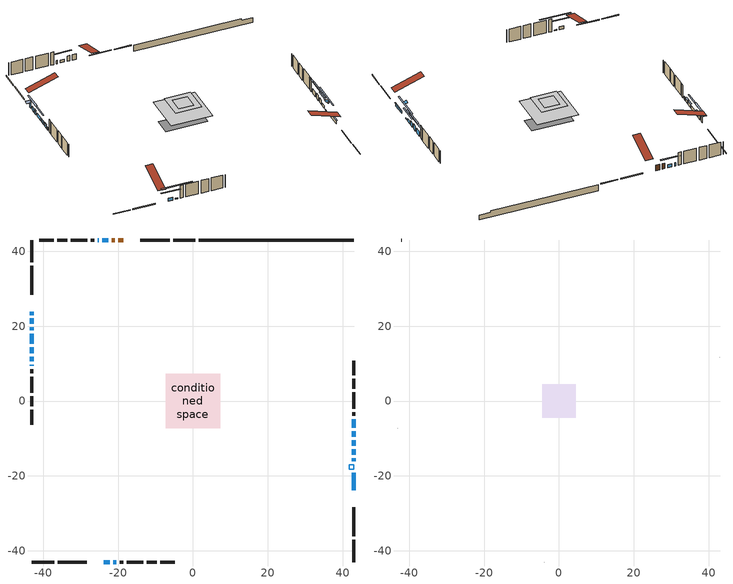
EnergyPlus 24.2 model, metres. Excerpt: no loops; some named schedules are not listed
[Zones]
conditioned space
 floor outside (Floor1 construction): -1.8,-1.8 -1.8,1.8 1.8,1.8 1.8,-1.8 z0.92
 floor outside (Floor2 construction): -0.67,-0.67 -0.67,0.67 0.67,0.67 0.67,-0.67 z0.92
 floor adiabatic (AdiabaticFloorConstruction): -7.22,-7.22 -7.22,7.22 7.22,7.22 7.22,-7.22 z3.36
 floor foundation (Slab1 construction): -7.3,-3.06 -7.3,3.06 7.3,3.06 7.3,-3.06 z-1.52
 wall outside (RimJoist1 construction): 0.65,43.03 -5.34,43.03 / -43.03,-43.03 -37.04,-43.03 / -43.03,43.03 -43.03,37.04 / 43.03,-43.03 43.03,-37.04 z0.92:1.22
 wall outside (RimJoist2 construction): -6.27,43.03 -14.04,43.03 / -36.12,-43.03 -28.34,-43.03 / -43.03,36.12 -43.03,28.34 / 43.03,-36.12 43.03,-28.34 z0.92:1.22
 wall outside (AdiabaticWallConstruction 1): -18.59,43.03 -19.96,43.03 / -20.88,43.03 -21.75,43.03 z0.92:2.95
 wall outside (AdiabaticWallConstruction): -43.03,23.79 -43.03,22.98 z0.92:3.03; -43.03,22.05 -43.03,20.68 z0.92:2.27; -43.03,19.75 -43.03,18.96 z0.92:2.39; 43.03,-23.79 43.03,-19.22 / -22.68,43.03 -24.2,43.03 / -23.79,-43.03 -22.27,-43.03 z0.92:1.99; -43.03,18.04 -43.03,15.29 / -43.03,14.36 -43.03,12.79 / -43.03,11.86 -43.03,10.64 z0.92:2.09; 43.03,-16.09 43.03,-15.3 / -21.34,-43.03 -20.55,-43.03 z0.92:1.25; -43.03,9.71 -43.03,9.39 / -25.13,43.03 -25.45,43.03 z0.92:2.14; 43.03,-14.37 43.03,-12.85 z0.92:1.86; 43.03,-11.92 43.03,-10.55 z0.92:2.62; 43.03,-9.62 43.03,-8.12 z0.92:2.95; 43.03,-7.19 43.03,-4.93 z0.92:2.65
 wall outside (Wall1 construction): -26.38,43.03 -27.37,43.03 / -19.62,-43.03 -18.63,-43.03 / -43.03,8.47 -43.03,7.47 / 43.03,-4 43.03,-3.01 z0.92:5.8
 wall outside (Wall2 construction): -28.3,43.03 -32.69,43.03 / -17.7,-43.03 -13.31,-43.03 / -43.03,6.55 -43.03,2.15 / 43.03,-2.08 43.03,2.32 z0.92:5.8
 wall outside (Wall3 construction): -33.62,43.03 -36.28,43.03 / -12.38,-43.03 -9.72,-43.03 / -43.03,1.22 -43.03,-1.43 / 43.03,3.24 43.03,5.9 z0.92:5.8
 wall outside (Wall4 construction): -37.21,43.03 -41.14,43.03 / -8.8,-43.03 -4.86,-43.03 / -43.03,-2.36 -43.03,-6.29 / 43.03,6.83 43.03,10.76 z0.92:5.8
 wall foundation (FoundationWall1 construction): 1.57,43.03,-1.52 1.57,43.03,0.92 38.88,43.03,0.92 38.88,43.03,0.37 43.03,43.03,0.37 43.03,43.03,-1.52
 window (WindowConstruction 12): -43.03,23.79 -43.03,22.98 z0.92:3.03
 window (WindowConstruction 4): -43.03,22.05 -43.03,20.68 z0.92:2.27
 window (WindowConstruction 5): -43.03,19.75 -43.03,18.96 z0.92:2.39
 window (WindowConstruction 6): 43.03,-23.79 43.03,-19.22 z0.92:1.99
 window (WindowConstruction 7): -22.68,43.03 -24.2,43.03 z0.92:1.99
 window (WindowConstruction 8): -23.79,-43.03 -22.27,-43.03 z0.92:1.99
 window (WindowConstruction 9): -43.03,18.04 -43.03,15.29 z0.92:2.09
 window (WindowConstruction 10): -43.03,14.36 -43.03,12.79 z0.92:2.09
 window (WindowConstruction 11): -43.03,11.86 -43.03,10.64 z0.92:2.09
 window (WindowConstruction 15): 43.03,-16.09 43.03,-15.3 z0.92:1.25
 window (WindowConstruction 16): -21.34,-43.03 -20.55,-43.03 z0.92:1.25
 window (WindowConstruction 13): -43.03,9.71 -43.03,9.39 z0.92:2.14
 window (WindowConstruction 14): -25.13,43.03 -25.45,43.03 z0.92:2.14
 window (WindowConstruction): 43.03,-14.37 43.03,-12.85 z0.92:1.86
 window (WindowConstruction 1): 43.03,-11.92 43.03,-10.55 z0.92:2.62
 window (WindowConstruction 2): 43.03,-9.62 43.03,-8.12 z0.92:2.95
 window (WindowConstruction 3): 43.03,-7.19 43.03,-4.93 z0.92:2.65
 door (Door): -18.59,43.03 -19.95,43.03 z0.92:2.95
 door (Door 1): -20.88,43.03 -21.75,43.03 z0.92:2.95
 ceiling adiabatic (AdiabaticFloorConstruction): 7.22,-7.22 7.22,7.22 -7.22,7.22 -7.22,-7.22 z3.36
 roof outside (AdiabaticRoofConstruction): 43.03,-17.01,5.8 41.82,-17.01,6.2 41.82,-18.29,6.2 43.03,-18.29,5.8
 skylight (SkylightConstruction): 43.03,-17.02,5.8 41.82,-17.02,6.2 41.82,-18.29,6.2 43.03,-18.29,5.8
attic - vented
 floor to conditioned space (Floor3 construction Reversed): -2.67,-2.67 -2.67,2.67 2.67,2.67 2.67,-2.67 z5.8
 floor to conditioned space (Floor4 construction Reversed): -4.52,-4.52 -4.52,4.52 4.52,4.52 4.52,-4.52 z5.8
 wall outside (Wall5 construction): -42.07,43.03 -42.1,43.03 / -3.94,-43.03 -3.9,-43.03 / -43.03,-7.22 -43.03,-7.25 / 43.03,11.69 43.03,11.72 z0.92:5.8
 roof outside (Roof1 construction): -17.66,43.03,5.8 -17.66,32.8,9.2 -14.97,32.8,9.2 -14.97,43.03,5.8; -24.72,-43.03,5.8 -24.72,-32.8,9.2 -27.42,-32.8,9.2 -27.42,-43.03,5.8; -43.03,24.72,5.8 -32.8,24.72,9.2 -32.8,27.42,9.2 -43.03,27.42,5.8; 43.03,-24.72,5.8 32.8,-24.72,9.2 32.8,-27.42,9.2 43.03,-27.42,5.8
shading: -43.03,22.68 -43.03,24.09 -44.55,24.09 -44.55,22.68 z3.33; -43.03,18.04 -43.03,24.69 -43.44,24.69 -43.44,18.04 z4.91; -43.03,18.76 -43.03,19.95 -43.44,19.95 -43.44,18.76 z2.59; 43.03,-19.02 43.03,-23.99 43.44,-23.99 43.44,-19.02 z2.19; -26.84,43.03 -20.04,43.03 -20.04,43.44 -26.84,43.44 z4.63; -19.63,-43.03 -26.43,-43.03 -26.43,-43.44 -19.63,-43.44 z4.63; -43.03,12.65 -43.03,20.68 -43.44,20.68 -43.44,12.65 z4.73; -43.03,12.59 -43.03,14.56 -43.44,14.56 -43.44,12.59 z2.29; -43.03,10.44 -43.03,12.06 -43.44,12.06 -43.44,10.44 z2.29; 43.03,-10.22 43.03,-21.17 43.44,-21.17 43.44,-10.22 z6.33; -15.47,-43.03 -26.42,-43.03 -26.42,-43.44 -15.47,-43.44 z6.33; 43.03,-10.21 43.03,-17.01 43.44,-17.01 43.44,-10.21 z4.5; 43.03,-7.91 43.03,-14.56 43.44,-14.56 43.44,-7.91 z5.26; 43.03,-5.48 43.03,-12.26 43.44,-12.26 43.44,-5.48 z5.59; 43.03,-2.29 43.03,-9.83 43.44,-9.83 43.44,-2.29 z5.29
[Building]
Building 1: Terrain=Suburbs
[Site:Location]
London AP_ON: Latitude {deg}=43.03; Longitude {deg}=-81.15; Time Zone {hr}=-5; Elevation {m}=278; Keep Site Location Information=Yes
[Site:GroundTemperature:Shallow]
3.98693, 1.93205, 1.76749, 2.74264, 6.6573, 10.5537, 13.9317, 16.0716, 16.2534, 14.513, 11.2211, 7.44421
[Site:WaterMainsTemperature]
Calculation Method=Schedule; Temperature Schedule=mains temperature schedule
[Material] Roughness=Rough; Thermal Absorptance=0.9
Name | Thickness {m} | Conductivity {W/m-K} | Density {kg/m3} | Specific Heat {J/kg-K} | Solar Absorptance | Visible Absorptance
asphalt or fiberglass shingles | 0.00635 | 0.162714 | 1121.4 | 1465.45 | 0.4 | 0.4
asphalt or fiberglass shingles 1 | 0.00635 | 0.162714 | 1121.4 | 1465.45 | 0.7 | 0.7
ceiling loosefill ins | 0.169333 | 0.0480833 | 16.02 | 1046.75 | 0.7 | 0.7
ceiling stud and cavity | 0.1397 | 0.131789 | 65.682 | 1177.47 | 0.7 | 0.7
ceiling stud and cavity 1 | 0.1397 | 0.0958178 | 65.682 | 1177.47 | 0.7 | 0.7
concrete 4.0 in. | 0.1016 | 1.803125 | 2242.8 | 837.4 | 0.7 | 0.7
concrete 8.0 in. | 0.2032 | 1.803125 | 2242.8 | 837.4 | 0.7 | 0.7
door material | 0.04445 | 0.053851 | 512.64 | 1214.23 | 0.7 | 0.7
door material 1 | 0.04445 | 0.20624 | 512.64 | 1214.23 | 0.7 | 0.7
exterior vertical ins | 0.0263981 | 0.029427 | 32.04 | 1214.23 | 0.7 | 0.7
floor covering | 0.0127 | 0.0433444 | 54.468 | 1339.84 | 0.6 | 0.6
floor rigid ins; rim joist rigid ins | 0.051816 | 0.029427 | 32.04 | 1214.23 | 0.7 | 0.7
floor rigid ins 1; roof rigid ins; wall rigid ins | 0.512978 | 0.029427 | 32.04 | 1214.23 | 0.7 | 0.7
floor stud and cavity | 0.1397 | 0.134425 | 92.3553 | 1139.71 | 0.7 | 0.7
floor stud and cavity 1 | 0.1397 | 0.111712 | 92.3553 | 1139.71 | 0.7 | 0.7
floor stud and cavity 2 | 0.1397 | 1.75129 | 37.0049 | 1207.88 | 0.7 | 0.7
furniture material conditioned space 1 | 0.1524 | 0.115458 | 640.8 | 1214.23 | 0.6 | 0.6
gypsum board | 0.0127 | 0.160291 | 801 | 837.4 | 0.6 | 0.6
gypsum board 1 | 0.0127 | 0.160291 | 801 | 837.4 | 0.7 | 0.7
osb sheathing 0.5 in. | 0.0127 | 0.115458 | 512.64 | 1214.23 | 0.7 | 0.7
osb sheathing 0.75 in. | 0.01905 | 0.115458 | 512.64 | 1214.23 | 0.7 | 0.7
osb sheathing 2.0 in. | 0.0508 | 0.115458 | 512.64 | 1214.23 | 0.7 | 0.7
rim joist stud and cavity | 0.0508 | 0.0451784 | 125.044 | 1163.47 | 0.6 | 0.6
rim joist stud and cavity 1 | 0.0508 | 0.308293 | 125.044 | 1163.47 | 0.6 | 0.6
roof stud and cavity | 0.18415 | 1.78685 | 37.0049 | 1207.88 | 0.6 | 0.6
wall stud and cavity | 0.1397 | 0.110654 | 139.0536 | 1170.24 | 0.7 | 0.7
wall stud and cavity 1 | 0.1397 | 0.0818765 | 139.0536 | 1170.24 | 0.7 | 0.7
wall stud and cavity 2 | 0.1397 | 0.097828 | 139.0536 | 1170.24 | 0.7 | 0.7
wall stud and cavity 3 | 0.1397 | 0.0937807 | 139.0536 | 1170.24 | 0.7 | 0.7
wall stud and cavity 4 | 0.0889 | 6.1454 | 50.32683 | 1063.81 | 0.6 | 0.6
wall stud and cavity 5 | 0.0889 | 0.380278 | 52.3479 | 1209.89 | 0.7 | 0.7
wall stud and cavity 6 | 0.0889 | 0.391764 | 83.0341 | 1211.67 | 0.7 | 0.7
wood siding | 0.0254 | 0.102417 | 544.68 | 1172.36 | 0.4 | 0.4
wood siding 1 | 0.00254 | 0.102417 | 544.68 | 1172.36 | 0.4 | 0.4
wood siding 2; wood siding 3; wood siding 4 | 0.0254 | 0.102417 | 544.68 | 1172.36 | 0.7 | 0.7
[WindowMaterial:SimpleGlazingSystem]
Name | U-Factor {W/m2-K} | Solar Heat Gain Coefficient
SkylightMaterial | 3.29756 | 0.7165
WindowMaterial | 3.30232 | 0.66
WindowMaterial 1 | 3.30687 | 0.64
WindowMaterial 10 | 3.318791 | 0.59
WindowMaterial 11 | 3.11325 | 0.58
WindowMaterial 12 | 3.068959 | 0.34
WindowMaterial 2 | 3.29721 | 0.69
WindowMaterial 3 | 2.90373 | 0.61
WindowMaterial 4 | 3.30687 | 0.63
WindowMaterial 5 | 3.304596 | 0.65
WindowMaterial 6 | 3.30119 | 0.67
WindowMaterial 7 | 3.30573 | 0.63
WindowMaterial 8 | 3.304596 | 0.64
WindowMaterial 9 | 3.30119 | 0.66
[Construction]
AdiabaticFloorConstruction: floor stud and cavity 2, floor rigid ins 1, osb sheathing 0.75 in., floor covering
AdiabaticRoofConstruction: asphalt or fiberglass shingles 1, roof rigid ins, osb sheathing 0.75 in., roof stud and cavity
AdiabaticWallConstruction: wood siding 3, wall rigid ins, wall stud and cavity 5, gypsum board
AdiabaticWallConstruction 1: wood siding 4, wall rigid ins, wall stud and cavity 5, gypsum board
Door: door material
Door 1: door material 1
Floor1 construction: floor stud and cavity, floor rigid ins, osb sheathing 0.75 in., floor covering
Floor2 construction: floor stud and cavity 1, floor rigid ins, osb sheathing 0.75 in., floor covering
Floor3 construction Reversed: gypsum board, ceiling stud and cavity, ceiling loosefill ins
Floor4 construction Reversed: gypsum board, ceiling stud and cavity 1, ceiling loosefill ins
FoundationWall1 construction: concrete 8.0 in., gypsum board 1
furniture construction conditioned space 1: furniture material conditioned space 1
PartitionWallConstruction: gypsum board, wall stud and cavity 6, gypsum board
RimJoist1 construction: wood siding 2, osb sheathing 2.0 in., rim joist stud and cavity
RimJoist2 construction: wood siding 2, rim joist rigid ins, osb sheathing 2.0 in., rim joist stud and cavity 1
Roof1 construction: asphalt or fiberglass shingles
SkylightConstruction: SkylightMaterial
Slab1 construction: concrete 4.0 in.
Wall1 construction: wood siding, osb sheathing 0.5 in., wall stud and cavity, gypsum board
Wall2 construction: wood siding, osb sheathing 0.5 in., wall stud and cavity 1, gypsum board
Wall3 construction: wood siding, osb sheathing 0.5 in., wall stud and cavity 2, gypsum board
Wall4 construction: wood siding, osb sheathing 0.5 in., wall stud and cavity 3, gypsum board
Wall5 construction: wood siding 1, wall stud and cavity 4
WindowConstruction: WindowMaterial
WindowConstruction 1: WindowMaterial 1
WindowConstruction 10: WindowMaterial 8
WindowConstruction 11: WindowMaterial 9
WindowConstruction 12: WindowMaterial 10
WindowConstruction 13; WindowConstruction 14: WindowMaterial 11
WindowConstruction 15; WindowConstruction 16: WindowMaterial 12
WindowConstruction 2: WindowMaterial 2
WindowConstruction 3: WindowMaterial 3
WindowConstruction 4: WindowMaterial 4
WindowConstruction 5: WindowMaterial 5
WindowConstruction 6; WindowConstruction 7; WindowConstruction 8: WindowMaterial 6
WindowConstruction 9: WindowMaterial 7
[Zone] Multiplier=1; Part of Total Floor Area=Yes
Name | Volume {m3}
attic - vented | 62.2532
conditioned space | 769.8
[Space]
Name | Zone | Volume {m3}
attic - vented 1 | attic - vented | 62.2532
conditioned space 1 | conditioned space | 769.8
[ZoneInfiltration:EffectiveLeakageArea]
infil attic - vented 1: Zone or Space=attic - vented 1; Schedule=Always On Discrete; Effective Air Leakage Area {cm2}=4804.98; Stack Coefficient=0.000576124; Wind Coefficient=1.62173e-05
[ZoneMixing]
whole house fan mix: Zone or Space=attic - vented; Schedule=Always On Continuous; Design Flow Rate Calculation Method=Flow/Zone; Design Flow Rate {m3/s}=0; Source Zone or Space=conditioned space
[SurfaceProperty:ExposedFoundationPerimeter]
Slab1: Exposed Perimeter Calculation Method=TotalExposedPerimeter; Total Exposed Perimeter {m}=41.452
[InternalMass] Zone or ZoneList=conditioned space; Space or SpaceList=conditioned space 1
Name | Construction | Surface Area {m2}
furniture mass conditioned space 1 | furniture construction conditioned space 1 | 125.176
partition wall mass | PartitionWallConstruction | 312.941
[Lights]
interior lighting: Zone or ZoneList or Space or SpaceList=conditioned space 1; Schedule=interior lighting schedule; Design Level Calculation Method=LightingLevel; Lighting Level {W}=343.2; Return Air Fraction=0; Fraction Radiant=0.6; Fraction Visible=0.2; Fraction Replaceable=1
[People]
occupants: Zone or ZoneList or Space or SpaceList=conditioned space 1; Number of People Schedule=occupants schedule; Number of People Calculation Method=People; Number of People=3; Fraction Radiant=0.314171; Sensible Heat Fraction=0.56303; Activity Level Schedule=occupants activity schedule; Carbon Dioxide Generation Rate {m3/s-W}=0; Enable ASHRAE 55 Comfort Warnings=No; Mean Radiant Temperature Calculation Type=EnclosureAveraged
[ElectricEquipment] Zone or ZoneList or Space or SpaceList=conditioned space 1; Design Level Calculation Method=EquipmentLevel
Name | Schedule | Design Level {W} | Fraction Latent | Fraction Radiant | Fraction Lost
clothes dryer | clothes dryer schedule | 140.772 | 0.015 | 0.081 | 0.85
clothes washer | clothes washer schedule | 32.1985 | 0.03 | 0.162 | 0.7
cooking range | cooking range schedule | 215.147 | 0.08 | 0.432 | 0.2
dishwasher | dishwasher schedule | 66.8632 | 0.3 | 0.18 | 0.4
fridge | fridge schedule | 72.9452 | 0 | 0.6 | 0
mech vent bath fan 0 | mech vent bath fan 0 schedule | 50.2 | 0 | 0 | 1
mech vent house fan | mech vent house fan schedule | 0 | 0 | 0 | 1
mech vent house fan cfis | mech vent house fan cfis schedule | 0 | 0 | 0 | 0
mech vent range fan 0 | mech vent range fan 0 schedule | 57 | 0 | 0 | 1
misc plug loads | misc plug loads schedule | 494.7 | 0.045 | 0.513 | 0.1
whole house fan | Always On Discrete | 0 | 0 | 0 | 1
[OtherEquipment] Zone or ZoneList or Space or SpaceList=conditioned space 1; Design Level Calculation Method=EquipmentLevel
Name | Fuel Type | Schedule | Design Level {W} | Fraction Latent | Fraction Radiant | Fraction Lost
clothes dryer 1 | Electricity | clothes dryer schedule | 0 | 0.015 | 0.081 | 0.85
cooking range 1 | Electricity | cooking range schedule | 0 | 0.08 | 0.432 | 0.2
general water use latent | None | general water use schedule | 62.594 | 1 | 0 | 0
general water use sensible | None | general water use schedule | -61.6891 | 0 | 0.6 | 0
mech vent house fan latent load | None | Always On Discrete | 0 | 1 | 0 | 0
mech vent house fan sensible load | None | Always On Discrete | 0 | 0 | 0 | 0
water heater energy adjustment1 | NaturalGas | Always On Discrete | 0.01 | 0 | 0 | 1
[ZoneInfiltration:DesignFlowRate] Zone or ZoneList or Space or SpaceList=conditioned space 1; Schedule=Always On Discrete; Design Flow Rate Calculation Method=Flow/Zone; Design Flow Rate {m3/s}=0
infil flow; natural vent flow; whole house fan flow
[Foundation:Kiva]
Foundation Kiva 1: Initial Indoor Air Temperature {C}=18; Wall Height Above Grade {m}=0.919978; Wall Depth Below Slab {m}=0.2032; Custom Block Material Name 1=exterior vertical ins; Custom Block Depth 1 {m}=2.43998; Custom Block X Position 1 {m}=0.2159; Custom Block Z Position 1 {m}=0
[Foundation:Kiva:Settings]
Soil Conductivity {W/m-K}=0.849921; Soil Density {kg/m3}=1842.3; Soil Specific Heat {J/kg-K}=418.7; Ground Solar Absorptivity=0.9; Ground Thermal Absorptivity=0.9; Ground Surface Roughness {m}=0.03; Far-Field Width {m}=40; Deep-Ground Boundary Condition=ZeroFlux; Deep-Ground Depth {m}=40; Minimum Cell Dimension {m}=0.2; Maximum Cell Growth Coefficient=3; Simulation Timestep=Timestep
[Exterior:Lights]
exterior lighting: Schedule=exterior lighting schedule; Design Level {W}=75.6
[Schedule:Constant]
Name | Hourly Value
Always On Continuous; mech vent house fan schedule; mech vent house fan cfis schedule; Always On Discrete | 1
occupants activity schedule | 117.228
fridge schedule | 0
[Schedule:Week:Daily]
interior lighting schedule Week Rule - Jan1-Jan27: interior lighting schedule day, interior lighting schedule day, interior lighting schedule day, interior lighting schedule day, interior lighting schedule day, interior lighting schedule day, interior lighting schedule day, interior lighting schedule default day, interior lighting schedule default day, interior lighting schedule default day, interior lighting schedule default day, interior lighting schedule default day
interior lighting schedule Week Rule - Jan28-Feb3: interior lighting schedule day, interior lighting schedule day, interior lighting schedule day, interior lighting schedule day, interior lighting schedule day 1, interior lighting schedule day 1, interior lighting schedule day 1, interior lighting schedule default day, interior lighting schedule default day, interior lighting schedule default day, interior lighting schedule default day, interior lighting schedule default day
interior lighting schedule Week Rule - Feb4-Feb24: interior lighting schedule day 1, interior lighting schedule day 1, interior lighting schedule day 1, interior lighting schedule day 1, interior lighting schedule day 1, interior lighting schedule day 1, interior lighting schedule day 1, interior lighting schedule default day, interior lighting schedule default day, interior lighting schedule default day, interior lighting schedule default day, interior lighting schedule default day
interior lighting schedule Week Rule - Feb25-Mar3: interior lighting schedule day 1, interior lighting schedule day 1, interior lighting schedule day 1, interior lighting schedule day 1, interior lighting schedule day 2, interior lighting schedule day 2, interior lighting schedule day 2, interior lighting schedule default day, interior lighting schedule default day, interior lighting schedule default day, interior lighting schedule default day, interior lighting schedule default day
interior lighting schedule Week Rule - Mar4-Mar31: interior lighting schedule day 2, interior lighting schedule day 2, interior lighting schedule day 2, interior lighting schedule day 2, interior lighting schedule day 2, interior lighting schedule day 2, interior lighting schedule day 2, interior lighting schedule default day, interior lighting schedule default day, interior lighting schedule default day, interior lighting schedule default day, interior lighting schedule default day
interior lighting schedule Week Rule - Apr1-Apr28: interior lighting schedule day 3, interior lighting schedule day 3, interior lighting schedule day 3, interior lighting schedule day 3, interior lighting schedule day 3, interior lighting schedule day 3, interior lighting schedule day 3, interior lighting schedule default day, interior lighting schedule default day, interior lighting schedule default day, interior lighting schedule default day, interior lighting schedule default day
interior lighting schedule Week Rule - Apr29-May5: interior lighting schedule day 3, interior lighting schedule day 3, interior lighting schedule day 4, interior lighting schedule day 4, interior lighting schedule day 4, interior lighting schedule day 4, interior lighting schedule day 4, interior lighting schedule default day, interior lighting schedule default day, interior lighting schedule default day, interior lighting schedule default day, interior lighting schedule default day
interior lighting schedule Week Rule - May6-May26: interior lighting schedule day 4, interior lighting schedule day 4, interior lighting schedule day 4, interior lighting schedule day 4, interior lighting schedule day 4, interior lighting schedule day 4, interior lighting schedule day 4, interior lighting schedule default day, interior lighting schedule default day, interior lighting schedule default day, interior lighting schedule default day, interior lighting schedule default day
interior lighting schedule Week Rule - May27-Jun2: interior lighting schedule day 4, interior lighting schedule day 4, interior lighting schedule day 4, interior lighting schedule day 4, interior lighting schedule day 4, interior lighting schedule day 5, interior lighting schedule day 5, interior lighting schedule default day, interior lighting schedule default day, interior lighting schedule default day, interior lighting schedule default day, interior lighting schedule default day
interior lighting schedule Week Rule - Jun3-Jun30: interior lighting schedule day 5, interior lighting schedule day 5, interior lighting schedule day 5, interior lighting schedule day 5, interior lighting schedule day 5, interior lighting schedule day 5, interior lighting schedule day 5, interior lighting schedule default day, interior lighting schedule default day, interior lighting schedule default day, interior lighting schedule default day, interior lighting schedule default day
interior lighting schedule Week Rule - Jul1-Jul28: interior lighting schedule day 6, interior lighting schedule day 6, interior lighting schedule day 6, interior lighting schedule day 6, interior lighting schedule day 6, interior lighting schedule day 6, interior lighting schedule day 6, interior lighting schedule default day, interior lighting schedule default day, interior lighting schedule default day, interior lighting schedule default day, interior lighting schedule default day
interior lighting schedule Week Rule - Jul29-Aug4: interior lighting schedule day 6, interior lighting schedule day 6, interior lighting schedule day 6, interior lighting schedule day 7, interior lighting schedule day 7, interior lighting schedule day 7, interior lighting schedule day 7, interior lighting schedule default day, interior lighting schedule default day, interior lighting schedule default day, interior lighting schedule default day, interior lighting schedule default day
interior lighting schedule Week Rule - Aug5-Aug25: interior lighting schedule day 7, interior lighting schedule day 7, interior lighting schedule day 7, interior lighting schedule day 7, interior lighting schedule day 7, interior lighting schedule day 7, interior lighting schedule day 7, interior lighting schedule default day, interior lighting schedule default day, interior lighting schedule default day, interior lighting schedule default day, interior lighting schedule default day
interior lighting schedule Week Rule - Aug26-Sep1: interior lighting schedule day 7, interior lighting schedule day 7, interior lighting schedule day 7, interior lighting schedule day 7, interior lighting schedule day 7, interior lighting schedule day 7, interior lighting schedule day 8, interior lighting schedule default day, interior lighting schedule default day, interior lighting schedule default day, interior lighting schedule default day, interior lighting schedule default day
interior lighting schedule Week Rule - Sep2-Sep29: interior lighting schedule day 8, interior lighting schedule day 8, interior lighting schedule day 8, interior lighting schedule day 8, interior lighting schedule day 8, interior lighting schedule day 8, interior lighting schedule day 8, interior lighting schedule default day, interior lighting schedule default day, interior lighting schedule default day, interior lighting schedule default day, interior lighting schedule default day
interior lighting schedule Week Rule - Sep30-Oct6: interior lighting schedule day 8, interior lighting schedule day 9, interior lighting schedule day 9, interior lighting schedule day 9, interior lighting schedule day 9, interior lighting schedule day 9, interior lighting schedule day 9, interior lighting schedule default day, interior lighting schedule default day, interior lighting schedule default day, interior lighting schedule default day, interior lighting schedule default day
interior lighting schedule Week Rule - Oct7-Oct27: interior lighting schedule day 9, interior lighting schedule day 9, interior lighting schedule day 9, interior lighting schedule day 9, interior lighting schedule day 9, interior lighting schedule day 9, interior lighting schedule day 9, interior lighting schedule default day, interior lighting schedule default day, interior lighting schedule default day, interior lighting schedule default day, interior lighting schedule default day
interior lighting schedule Week Rule - Oct28-Nov3: interior lighting schedule day 9, interior lighting schedule day 9, interior lighting schedule day 9, interior lighting schedule day 9, interior lighting schedule day 10, interior lighting schedule day 10, interior lighting schedule day 10, interior lighting schedule default day, interior lighting schedule default day, interior lighting schedule default day, interior lighting schedule default day, interior lighting schedule default day
interior lighting schedule Week Rule - Nov4-Nov24: interior lighting schedule day 10, interior lighting schedule day 10, interior lighting schedule day 10, interior lighting schedule day 10, interior lighting schedule day 10, interior lighting schedule day 10, interior lighting schedule day 10, interior lighting schedule default day, interior lighting schedule default day, interior lighting schedule default day, interior lighting schedule default day, interior lighting schedule default day
interior lighting schedule Week Rule - Nov25-Dec1: interior lighting schedule day 10, interior lighting schedule day 10, interior lighting schedule day 10, interior lighting schedule day 10, interior lighting schedule day 10, interior lighting schedule day 10, interior lighting schedule day 11, interior lighting schedule default day, interior lighting schedule default day, interior lighting schedule default day, interior lighting schedule default day, interior lighting schedule default day
interior lighting schedule Week Rule - Dec2-Dec31: interior lighting schedule day 11, interior lighting schedule day 11, interior lighting schedule day 11, interior lighting schedule day 11, interior lighting schedule day 11, interior lighting schedule day 11, interior lighting schedule day 11, interior lighting schedule default day, interior lighting schedule default day, interior lighting schedule default day, interior lighting schedule default day, interior lighting schedule default day
occupants schedule Week Rule - Jan1-Dec31: occupants schedule day, occupants schedule day, occupants schedule day, occupants schedule day, occupants schedule day, occupants schedule day, occupants schedule day, occupants schedule default day, occupants schedule default day, occupants schedule default day, occupants schedule default day, occupants schedule default day
clothes dryer schedule Week Rule - Jan1-Dec31: clothes dryer schedule day, clothes dryer schedule day, clothes dryer schedule day, clothes dryer schedule day, clothes dryer schedule day, clothes dryer schedule day, clothes dryer schedule day, clothes dryer schedule default day, clothes dryer schedule default day, clothes dryer schedule default day, clothes dryer schedule default day, clothes dryer schedule default day
clothes washer schedule Week Rule - Jan1-Dec31: clothes washer schedule day, clothes washer schedule day, clothes washer schedule day, clothes washer schedule day, clothes washer schedule day, clothes washer schedule day, clothes washer schedule day, clothes washer schedule default day, clothes washer schedule default day, clothes washer schedule default day, clothes washer schedule default day, clothes washer schedule default day
cooking range schedule Week Rule - Jan1-Dec31: cooking range schedule day, cooking range schedule day, cooking range schedule day, cooking range schedule day, cooking range schedule day, cooking range schedule day, cooking range schedule day, cooking range schedule default day, cooking range schedule default day, cooking range schedule default day, cooking range schedule default day, cooking range schedule default day
dishwasher schedule Week Rule - Jan1-Dec31: dishwasher schedule day, dishwasher schedule day, dishwasher schedule day, dishwasher schedule day, dishwasher schedule day, dishwasher schedule day, dishwasher schedule day, dishwasher schedule default day, dishwasher schedule default day, dishwasher schedule default day, dishwasher schedule default day, dishwasher schedule default day
mech vent bath fan 0 schedule Week Rule - Jan1-Dec31: mech vent bath fan 0 schedule day, mech vent bath fan 0 schedule day, mech vent bath fan 0 schedule day, mech vent bath fan 0 schedule day, mech vent bath fan 0 schedule day, mech vent bath fan 0 schedule day, mech vent bath fan 0 schedule day, mech vent bath fan 0 schedule default day, mech vent bath fan 0 schedule default day, mech vent bath fan 0 schedule default day, mech vent bath fan 0 schedule default day, mech vent bath fan 0 schedule default day
mech vent range fan 0 schedule Week Rule - Jan1-Dec31: mech vent range fan 0 schedule day, mech vent range fan 0 schedule day, mech vent range fan 0 schedule day, mech vent range fan 0 schedule day, mech vent range fan 0 schedule day, mech vent range fan 0 schedule day, mech vent range fan 0 schedule day, mech vent range fan 0 schedule default day, mech vent range fan 0 schedule default day, mech vent range fan 0 schedule default day, mech vent range fan 0 schedule default day, mech vent range fan 0 schedule default day
misc plug loads schedule Week Rule - Jan1-Dec31: misc plug loads schedule day, misc plug loads schedule day, misc plug loads schedule day, misc plug loads schedule day, misc plug loads schedule day, misc plug loads schedule day, misc plug loads schedule day, misc plug loads schedule default day, misc plug loads schedule default day, misc plug loads schedule default day, misc plug loads schedule default day, misc plug loads schedule default day
general water use schedule Week Rule - Jan1-Dec31: general water use schedule day, general water use schedule day, general water use schedule day, general water use schedule day, general water use schedule day, general water use schedule day, general water use schedule day, general water use schedule default day, general water use schedule default day, general water use schedule default day, general water use schedule default day, general water use schedule default day
exterior lighting schedule Week Rule - Jan1-Jan27: exterior lighting schedule day, exterior lighting schedule day, exterior lighting schedule day, exterior lighting schedule day, exterior lighting schedule day, exterior lighting schedule day, exterior lighting schedule day, exterior lighting schedule default day, exterior lighting schedule default day, exterior lighting schedule default day, exterior lighting schedule default day, exterior lighting schedule default day
exterior lighting schedule Week Rule - Jan28-Feb3: exterior lighting schedule day, exterior lighting schedule day, exterior lighting schedule day, exterior lighting schedule day, exterior lighting schedule day 1, exterior lighting schedule day 1, exterior lighting schedule day 1, exterior lighting schedule default day, exterior lighting schedule default day, exterior lighting schedule default day, exterior lighting schedule default day, exterior lighting schedule default day
exterior lighting schedule Week Rule - Feb4-Feb24: exterior lighting schedule day 1, exterior lighting schedule day 1, exterior lighting schedule day 1, exterior lighting schedule day 1, exterior lighting schedule day 1, exterior lighting schedule day 1, exterior lighting schedule day 1, exterior lighting schedule default day, exterior lighting schedule default day, exterior lighting schedule default day, exterior lighting schedule default day, exterior lighting schedule default day
exterior lighting schedule Week Rule - Feb25-Mar3: exterior lighting schedule day 1, exterior lighting schedule day 1, exterior lighting schedule day 1, exterior lighting schedule day 1, exterior lighting schedule day 2, exterior lighting schedule day 2, exterior lighting schedule day 2, exterior lighting schedule default day, exterior lighting schedule default day, exterior lighting schedule default day, exterior lighting schedule default day, exterior lighting schedule default day
exterior lighting schedule Week Rule - Mar4-Mar31: exterior lighting schedule day 2, exterior lighting schedule day 2, exterior lighting schedule day 2, exterior lighting schedule day 2, exterior lighting schedule day 2, exterior lighting schedule day 2, exterior lighting schedule day 2, exterior lighting schedule default day, exterior lighting schedule default day, exterior lighting schedule default day, exterior lighting schedule default day, exterior lighting schedule default day
exterior lighting schedule Week Rule - Apr1-Apr28: exterior lighting schedule day 3, exterior lighting schedule day 3, exterior lighting schedule day 3, exterior lighting schedule day 3, exterior lighting schedule day 3, exterior lighting schedule day 3, exterior lighting schedule day 3, exterior lighting schedule default day, exterior lighting schedule default day, exterior lighting schedule default day, exterior lighting schedule default day, exterior lighting schedule default day
exterior lighting schedule Week Rule - Apr29-May5: exterior lighting schedule day 3, exterior lighting schedule day 3, exterior lighting schedule day 4, exterior lighting schedule day 4, exterior lighting schedule day 4, exterior lighting schedule day 4, exterior lighting schedule day 4, exterior lighting schedule default day, exterior lighting schedule default day, exterior lighting schedule default day, exterior lighting schedule default day, exterior lighting schedule default day
[Schedule:Year]
interior lighting schedule: interior lighting schedule Week Rule - Jan1-Jan27, 1, 1, 1, 27, interior lighting schedule Week Rule - Jan28-Feb3, 1, 28, 2, 3, interior lighting schedule Week Rule - Feb4-Feb24, 2, 4, 2, 24, interior lighting schedule Week Rule - Feb25-Mar3, 2, 25, 3, 3, interior lighting schedule Week Rule - Mar4-Mar31, 3, 4, 3, 31, interior lighting schedule Week Rule - Apr1-Apr28, 4, 1, 4, 28, interior lighting schedule Week Rule - Apr29-May5, 4, 29, 5, 5, interior lighting schedule Week Rule - May6-May26, 5, 6, 5, 26, interior lighting schedule Week Rule - May27-Jun2, 5, 27, 6, 2, interior lighting schedule Week Rule - Jun3-Jun30, 6, 3, 6, 30, interior lighting schedule Week Rule - Jul1-Jul28, 7, 1, 7, 28, interior lighting schedule Week Rule - Jul29-Aug4, 7, 29, 8, 4, interior lighting schedule Week Rule - Aug5-Aug25, 8, 5, 8, 25, interior lighting schedule Week Rule - Aug26-Sep1, 8, 26, 9, 1, interior lighting schedule Week Rule - Sep2-Sep29, 9, 2, 9, 29, interior lighting schedule Week Rule - Sep30-Oct6, 9, 30, 10, 6, interior lighting schedule Week Rule - Oct7-Oct27, 10, 7, 10, 27, interior lighting schedule Week Rule - Oct28-Nov3, 10, 28, 11, 3, interior lighting schedule Week Rule - Nov4-Nov24, 11, 4, 11, 24, interior lighting schedule Week Rule - Nov25-Dec1, 11, 25, 12, 1, interior lighting schedule Week Rule - Dec2-Dec31, 12, 2, 12, 31
occupants schedule: occupants schedule Week Rule - Jan1-Dec31, 1, 1, 12, 31
clothes dryer schedule: clothes dryer schedule Week Rule - Jan1-Dec31, 1, 1, 12, 31
clothes washer schedule: clothes washer schedule Week Rule - Jan1-Dec31, 1, 1, 12, 31
cooking range schedule: cooking range schedule Week Rule - Jan1-Dec31, 1, 1, 12, 31
dishwasher schedule: dishwasher schedule Week Rule - Jan1-Dec31, 1, 1, 12, 31
mech vent bath fan 0 schedule: mech vent bath fan 0 schedule Week Rule - Jan1-Dec31, 1, 1, 12, 31
mech vent range fan 0 schedule: mech vent range fan 0 schedule Week Rule - Jan1-Dec31, 1, 1, 12, 31
misc plug loads schedule: misc plug loads schedule Week Rule - Jan1-Dec31, 1, 1, 12, 31
general water use schedule: general water use schedule Week Rule - Jan1-Dec31, 1, 1, 12, 31
exterior lighting schedule: exterior lighting schedule Week Rule - Jan1-Jan27, 1, 1, 1, 27, exterior lighting schedule Week Rule - Jan28-Feb3, 1, 28, 2, 3, exterior lighting schedule Week Rule - Feb4-Feb24, 2, 4, 2, 24, exterior lighting schedule Week Rule - Feb25-Mar3, 2, 25, 3, 3, exterior lighting schedule Week Rule - Mar4-Mar31, 3, 4, 3, 31, exterior lighting schedule Week Rule - Apr1-Apr28, 4, 1, 4, 28, exterior lighting schedule Week Rule - Apr29-May5, 4, 29, 5, 5, exterior lighting schedule Week Rule - May6-May26, 5, 6, 5, 26, exterior lighting schedule Week Rule - May27-Jun2, 5, 27, 6, 2, exterior lighting schedule Week Rule - Jun3-Jun30, 6, 3, 6, 30, exterior lighting schedule Week Rule - Jul1-Jul28, 7, 1, 7, 28, exterior lighting schedule Week Rule - Jul29-Aug4, 7, 29, 8, 4, exterior lighting schedule Week Rule - Aug5-Aug25, 8, 5, 8, 25, exterior lighting schedule Week Rule - Aug26-Sep1, 8, 26, 9, 1, exterior lighting schedule Week Rule - Sep2-Sep29, 9, 2, 9, 29, exterior lighting schedule Week Rule - Sep30-Oct6, 9, 30, 10, 6, exterior lighting schedule Week Rule - Oct7-Oct27, 10, 7, 10, 27, exterior lighting schedule Week Rule - Oct28-Nov3, 10, 28, 11, 3, exterior lighting schedule Week Rule - Nov4-Nov24, 11, 4, 11, 24, exterior lighting schedule Week Rule - Nov25-Dec1, 11, 25, 12, 1, exterior lighting schedule Week Rule - Dec2-Dec31, 12, 2, 12, 31
[Schedule:Compact]
mains temperature schedule: Through: 01/01, For: AllDays, Until: 24:00, 7.96722, Through: 01/02, For: AllDays, Until: 24:00, 7.89722, Through: 01/03, For: AllDays, Until: 24:00, 7.82778, Through: 01/04, For: AllDays, Until: 24:00, 7.76, Through: 01/05, For: AllDays, Until: 24:00, 7.69333, Through: 01/06, For: AllDays, Until: 24:00, 7.62778, Through: 01/07, For: AllDays, Until: 24:00, 7.56389, Through: 01/08, For: AllDays, Until: 24:00, 7.50167, Through: 01/09, For: AllDays, Until: 24:00, 7.44056, Through: 01/10, For: AllDays, Until: 24:00, 7.38056, Through: 01/11, For: AllDays, Until: 24:00, 7.32222, Through: 01/12, For: AllDays, Until: 24:00, 7.26556, Through: 01/13, For: AllDays, Until: 24:00, 7.21, Through: 01/14, For: AllDays, Until: 24:00, 7.15556, Through: 01/15, For: AllDays, Until: 24:00, 7.10333, Through: 01/16, For: AllDays, Until: 24:00, 7.05222, Through: 01/17, For: AllDays, Until: 24:00, 7.00278, Through: 01/18, For: AllDays, Until: 24:00, 6.955, Through: 01/19, For: AllDays, Until: 24:00, 6.90833, Through: 01/20, For: AllDays, Until: 24:00, 6.86389, Through: 01/21, For: AllDays, Until: 24:00, 6.82056, Through: 01/22, For: AllDays, Until: 24:00, 6.77889, Through: 01/23, For: AllDays, Until: 24:00, 6.73889, Through: 01/24, For: AllDays, Until: 24:00, 6.7, Through: 01/25, For: AllDays, Until: 24:00, 6.66333, Through: 01/26, For: AllDays, Until: 24:00, 6.62833, Through: 01/27, For: AllDays, Until: 24:00, 6.59444, Through: 01/28, For: AllDays, Until: 24:00, 6.56278, Through: 01/29, For: AllDays, Until: 24:00, 6.53222, Through: 01/30, For: AllDays, Until: 24:00, 6.50389, Through: 01/31, For: AllDays, Until: 24:00, 6.47722, Through: 02/01, For: AllDays, Until: 24:00, 6.45167, Through: 02/02, For: AllDays, Until: 24:00, 6.42833, Through: 02/03, For: AllDays, Until: 24:00, 6.40667, Through: 02/04, For: AllDays, Until: 24:00, 6.38611, Through: 02/05, For: AllDays, Until: 24:00, 6.36778, Through: 02/06, For: AllDays, Until: 24:00, 6.35111, Through: 02/07, For: AllDays, Until: 24:00, 6.33611, Through: 02/08, For: AllDays, Until: 24:00, 6.32333, Through: 02/09, For: AllDays, Until: 24:00, 6.31167, Through: 02/10, For: AllDays, Until: 24:00, 6.30222, Through: 02/11, For: AllDays, Until: 24:00, 6.29389, Through: 02/12, For: AllDays, Until: 24:00, 6.28778, Through: 02/13, For: AllDays, Until: 24:00, 6.28333, Through: 02/14, For: AllDays, Until: 24:00, 6.28056, Through: 02/15, For: AllDays, Until: 24:00, 6.27944, Through: 02/16, For: AllDays, Until: 24:00, 6.28, Through: 02/17, For: AllDays, Until: 24:00, 6.28278, Through: 02/18, For: AllDays, Until: 24:00, 6.28722, Through: 02/19, For: AllDays, Until: 24:00, 6.29278, Through: 02/20, For: AllDays, Until: 24:00, 6.30056, Through: 02/21, For: AllDays, Until: 24:00, 6.31, Through: 02/22, For: AllDays, Until: 24:00, 6.32111, Through: 02/23, For: AllDays, Until: 24:00, 6.33444, Through: 02/24, For: AllDays, Until: 24:00, 6.34889, Through: 02/25, For: AllDays, Until: 24:00, 6.36556, Through: 02/26, For: AllDays, Until: 24:00, 6.38333, Through: 02/27, For: AllDays, Until: 24:00, 6.40333, Through: 02/28, For: AllDays, Until: 24:00, 6.425, Through: 03/01, For: AllDays, Until: 24:00, 6.44833, Through: 03/02, For: AllDays, Until: 24:00, 6.47278, Through: 03/03, For: AllDays, Until: 24:00, 6.49944, Through: 03/04, For: AllDays, Until: 24:00, 6.52778, Through: 03/05, For: AllDays, Until: 24:00, 6.55778, Through: 03/06, For: AllDays, Until: 24:00, 6.58944, Through: 03/07, For: AllDays, Until: 24:00, 6.62278, Through: 03/08, For: AllDays, Until: 24:00, 6.65778, Through: 03/09, For: AllDays, Until: 24:00, 6.69444, Through: 03/10, For: AllDays, Until: 24:00, 6.73278, Through: 03/11, For: AllDays, Until: 24:00, 6.77278, Through: 03/12, For: AllDays, Until: 24:00, 6.81389, Through: 03/13, For: AllDays, Until: 24:00, 6.85722, Through: 03/14, For: AllDays, Until: 24:00, 6.90167, Through: 03/15, For: AllDays, Until: 24:00, 6.94778, Through: 03/16, For: AllDays, Until: 24:00, 6.99556, Through: 03/17, For: AllDays, Until: 24:00, 7.045, Through: 03/18, For: AllDays, Until: 24:00, 7.09556, Through: 03/19, For: AllDays, Until: 24:00, 7.14778, Through: 03/20, For: AllDays, Until: 24:00, 7.20167, Through: 03/21, For: AllDays, Until: 24:00, 7.25667, Through: 03/22, For: AllDays, Until: 24:00, 7.31333, Through: 03/23, For: AllDays, Until: 24:00, 7.37167, Through: 03/24, For: AllDays, Until: 24:00, 7.43111, Through: 03/25, For: AllDays, Until: 24:00, 7.49222, Through: 03/26, For: AllDays, Until: 24:00, 7.55444, Through: 03/27, For: AllDays, Until: 24:00, 7.61833, Through: 03/28, For: AllDays, Until: 24:00, 7.68333, Through: 03/29, For: AllDays, Until: 24:00, 7.74944, Through: 03/30, For: AllDays, Until: 24:00, 7.81722, Through: 03/31, For: AllDays, Until: 24:00, 7.88667, Through: 04/01, For: AllDays, Until: 24:00, 7.95667, Through: 04/02, For: AllDays, Until: 24:00, 8.02833, Through: 04/03, For: AllDays, Until: 24:00, 8.10111, Through: 04/04, For: AllDays, Until: 24:00, 8.175, Through: 04/05, For: AllDays, Until: 24:00, 8.25, Through: 04/06, For: AllDays, Until: 24:00, 8.32667, Through: 04/07, For: AllDays, Until: 24:00, 8.40389, Through: 04/08, For: AllDays, Until: 24:00, 8.48278, Through: 04/09, For: AllDays, Until: 24:00, 8.56222, Through: 04/10, For: AllDays, Until: 24:00, 8.64278, Through: 04/11, For: AllDays, Until: 24:00, 8.725, Through: 04/12, For: AllDays, Until: 24:00, 8.80778, Through: 04/13, For: AllDays, Until: 24:00, 8.89167, Through: 04/14, For: AllDays, Until: 24:00, 8.97611, Through: 04/15, For: AllDays, Until: 24:00, 9.06167, Through: 04/16, For: AllDays, Until: 24:00, 9.14833, Through: 04/17, For: AllDays, Until: 24:00, 9.23611, Through: 04/18, For: AllDays, Until: 24:00, 9.32444, Through: 04/19, For: AllDays, Until: 24:00, 9.41389, Through: 04/20, For: AllDays, Until: 24:00, 9.50389, Through: 04/21, For: AllDays, Until: 24:00, 9.595, Through: 04/22, For: AllDays, Until: 24:00, 9.68667, Through: 04/23, For: AllDays, Until: 24:00, 9.77889, Through: 04/24, For: AllDays, Until: 24:00, 9.87222, Through: 04/25, For: AllDays, Until: 24:00, 9.96556, Through: 04/26, For: AllDays, Until: 24:00, 10.06, Through: 04/27, For: AllDays, Until: 24:00, 10.1556, Through: 04/28, For: AllDays, Until: 24:00, 10.2511, Through: 04/29, For: AllDays, Until: 24:00, 10.3472, Through: 04/30, For: AllDays, Until: 24:00, 10.4439, Through: 05/01, For: AllDays, Until: 24:00, 10.5411, Through: 05/02, For: AllDays, Until: 24:00, 10.6389, Through: 05/03, For: AllDays, Until: 24:00, 10.7372, Through: 05/04, For: AllDays, Until: 24:00, 10.8361, Through: 05/05, For: AllDays, Until: 24:00, 10.935, Through: 05/06, For: AllDays, Until: 24:00, 11.0344, Through: 05/07, For: AllDays, Until: 24:00, 11.1344, Through: 05/08, For: AllDays, Until: 24:00, 11.2344, Through: 05/09, For: AllDays, Until: 24:00, 11.335, Through: 05/10, For: AllDays, Until: 24:00, 11.4356, Through: 05/11, For: AllDays, Until: 24:00, 11.5361, Through: 05/12, For: AllDays, Until: 24:00, 11.6372, Through: 05/13, For: AllDays, Until: 24:00, 11.7383, Through: 05/14, For: AllDays, Until: 24:00, 11.84, Through: 05/15, For: AllDays, Until: 24:00, 11.9411, Through: 05/16, For: AllDays, Until: 24:00, 12.0428, Through: 05/17, For: AllDays, Until: 24:00, 12.1444, Through: 05/18, For: AllDays, Until: 24:00, 12.2456, Through: 05/19, For: AllDays, Until: 24:00, 12.3472, Through: 05/20, For: AllDays, Until: 24:00, 12.4489, Through: 05/21, For: AllDays, Until: 24:00, 12.55, Through: 05/22, For: AllDays, Until: 24:00, 12.6517, Through: 05/23, For: AllDays, Until: 24:00, 12.7528, Through: 05/24, For: AllDays, Until: 24:00, 12.8533, Through: 05/25, For: AllDays, Until: 24:00, 12.9544, Through: 05/26, For: AllDays, Until: 24:00, 13.055, Through: 05/27, For: AllDays, Until: 24:00, 13.155, Through: 05/28, For: AllDays, Until: 24:00, 13.255, Through: 05/29, For: AllDays, Until: 24:00, 13.355, Through: 05/30, For: AllDays, Until: 24:00, 13.4539, Through: 05/31, For: AllDays, Until: 24:00, 13.5533, Through: 06/01, For: AllDays, Until: 24:00, 13.6517, Through: 06/02, For: AllDays, Until: 24:00, 13.75, Through: 06/03, For: AllDays, Until: 24:00, 13.8472, Through: 06/04, For: AllDays, Until: 24:00, 13.9444, Through: 06/05, For: AllDays, Until: 24:00, 14.0411, Through: 06/06, For: AllDays, Until: 24:00, 14.1372, Through: 06/07, For: AllDays, Until: 24:00, 14.2328, Through: 06/08, For: AllDays, Until: 24:00, 14.3278, Through: 06/09, For: AllDays, Until: 24:00, 14.4217, Through: 06/10, For: AllDays, Until: 24:00, 14.5156, Through: 06/11, For: AllDays, Until: 24:00, 14.6083, Through: 06/12, For: AllDays, Until: 24:00, 14.7006, Through: 06/13, For: AllDays, Until: 24:00, 14.7922, Through: 06/14, For: AllDays, Until: 24:00, 14.8828, Through: 06/15, For: AllDays, Until: 24:00, 14.9728, Through: 06/16, For: AllDays, Until: 24:00, 15.0617, Through: 06/17, For: AllDays, Until: 24:00, 15.15, Through: 06/18, For: AllDays, Until: 24:00, 15.2372, Through: 06/19, For: AllDays, Until: 24:00, 15.3233, Through: 06/20, For: AllDays, Until: 24:00, 15.4089, Through: 06/21, For: AllDays, Until: 24:00, 15.4933, Through: 06/22, For: AllDays, Until: 24:00, 15.5772, Through: 06/23, For: AllDays, Until: 24:00, 15.6594, Through: 06/24, For: AllDays, Until: 24:00, 15.7411, Through: 06/25, For: AllDays, Until: 24:00, 15.8217, Through: 06/26, For: AllDays, Until: 24:00, 15.9006, Through: 06/27, For: AllDays, Until: 24:00, 15.9789, Through: 06/28, For: AllDays, Until: 24:00, 16.0561, Through: 06/29, For: AllDays, Until: 24:00, 16.1322, Through: 06/30, For: AllDays, Until: 24:00, 16.2072, Through: 07/01, For: AllDays, Until: 24:00, 16.2806, Through: 07/02, For: AllDays, Until: 24:00, 16.3528, Through: 07/03, For: AllDays, Until: 24:00, 16.4244, Through: 07/04, For: AllDays, Until: 24:00, 16.4939, Through: 07/05, For: AllDays, Until: 24:00, 16.5628, Through: 07/06, For: AllDays, Until: 24:00, 16.63, Through: 07/07, For: AllDays, Until: 24:00, 16.6961, Through: 07/08, For: AllDays, Until: 24:00, 16.7606, Through: 07/09, For: AllDays, Until: 24:00, 16.8239, Through: 07/10, For: AllDays, Until: 24:00, 16.8861, Through: 07/11, For: AllDays, Until: 24:00, 16.9467, Through: 07/12, For: AllDays, Until: 24:00, 17.0056, Through: 07/13, For: AllDays, Until: 24:00, 17.0633, Through: 07/14, For: AllDays, Until: 24:00, 17.12, Through: 07/15, For: AllDays, Until: 24:00, 17.1744, Through: 07/16, For: AllDays, Until: 24:00, 17.2278, Through: 07/17, For: AllDays, Until: 24:00, 17.28, Through: 07/18, For: AllDays, Until: 24:00, 17.33, Through: 07/19, For: AllDays, Until: 24:00, 17.3789, Through: 07/20, For: AllDays, Until: 24:00, 17.4261, Through: 07/21, For: AllDays, Until: 24:00, 17.4717, Through: 07/22, For: AllDays, Until: 24:00, 17.5161, Through: 07/23, For: AllDays, Until: 24:00, 17.5583, Through: 07/24, For: AllDays, Until: 24:00, 17.5994, Through: 07/25, For: AllDays, Until: 24:00, 17.6389, Through: 07/26, For: AllDays, Until: 24:00, 17.6767, Through: 07/27, For: AllDays, Until: 24:00, 17.7128, Through: 07/28, For: AllDays, Until: 24:00, 17.7472, Through: 07/29, For: AllDays, Until: 24:00, 17.78, Through: 07/30, For: AllDays, Until: 24:00, 17.8111, Through: 07/31, For: AllDays, Until: 24:00, 17.8406, Through: 08/01, For: AllDays, Until: 24:00, 17.8683, Through: 08/02, For: AllDays, Until: 24:00, 17.8944, Through: 08/03, For: AllDays, Until: 24:00, 17.9189, Through: 08/04, For: AllDays, Until: 24:00, 17.9417, Through: 08/05, For: AllDays, Until: 24:00, 17.9628, Through: 08/06, For: AllDays, Until: 24:00, 17.9822, Through: 08/07, For: AllDays, Until: 24:00, 18, Through: 08/08, For: AllDays, Until: 24:00, 18.0156, Through: 08/09, For: AllDays, Until: 24:00, 18.03, Through: 08/10, For: AllDays, Until: 24:00, 18.0422, Through: 08/11, For: AllDays, Until: 24:00, 18.0533, Through: 08/12, For: AllDays, Until: 24:00, 18.0622, Through: 08/13, For: AllDays, Until: 24:00, 18.0694, Through: 08/14, For: AllDays, Until: 24:00, 18.0744, Through: 08/15, For: AllDays, Until: 24:00, 18.0783, Through: 08/16, For: AllDays, Until: 24:00, 18.0806, Through: 08/17, For: AllDays, Until: 24:00, 18.0806, Through: 08/18, For: AllDays, Until: 24:00, 18.0789, Through: 08/19, For: AllDays, Until: 24:00, 18.0761, Through: 08/20, For: AllDays, Until: 24:00, 18.0711, Through: 08/21, For: AllDays, Until: 24:00, 18.0639, Through: 08/22, For: AllDays, Until: 24:00, 18.0556, Through: 08/23, For: AllDays, Until: 24:00, 18.0456, Through: 08/24, For: AllDays, Until: 24:00, 18.0333, Through: 08/25, For: AllDays, Until: 24:00, 18.0194, Through: 08/26, For: AllDays, Until: 24:00, 18.0044, Through: 08/27, For: AllDays, Until: 24:00, 17.9872, Through: 08/28, For: AllDays, Until: 24:00, 17.9683, Through: 08/29, For: AllDays, Until: 24:00, 17.9478, Through: 08/30, For: AllDays, Until: 24:00, 17.9256, Through: 08/31, For: AllDays, Until: 24:00, 17.9011, Through: 09/01, For: AllDays, Until: 24:00, 17.8756, Through: 09/02, For: AllDays, Until: 24:00, 17.8483, Through: 09/03, For: AllDays, Until: 24:00, 17.8189, Through: 09/04, For: AllDays, Until: 24:00, 17.7883, Through: 09/05, For: AllDays, Until: 24:00, 17.7561, Through: 09/06, For: AllDays, Until: 24:00, 17.7222, Through: 09/07, For: AllDays, Until: 24:00, 17.6861, Through: 09/08, For: AllDays, Until: 24:00, 17.6489, Through: 09/09, For: AllDays, Until: 24:00, 17.61, Through: 09/10, For: AllDays, Until: 24:00, 17.5694, Through: 09/11, For: AllDays, Until: 24:00, 17.5272, Through: 09/12, For: AllDays, Until: 24:00, 17.4833, Through: 09/13, For: AllDays, Until: 24:00, 17.4383, Through: 09/14, For: AllDays, Until: 24:00, 17.3917, Through: 09/15, For: AllDays, Until: 24:00, 17.3433, Through: 09/16, For: AllDays, Until: 24:00, 17.2933, Through: 09/17, For: AllDays, Until: 24:00, 17.2417, Through: 09/18, For: AllDays, Until: 24:00, 17.1889, Through: 09/19, For: AllDays, Until: 24:00, 17.1344, Through: 09/20, For: AllDays, Until: 24:00, 17.0783, Through: 09/21, For: AllDays, Until: 24:00, 17.0211, Through: 09/22, For: AllDays, Until: 24:00, 16.9622, Through: 09/23, For: AllDays, Until: 24:00, 16.9022, Through: 09/24, For: AllDays, Until: 24:00, 16.8406, Through: 09/25, For: AllDays, Until: 24:00, 16.7778, Through: 09/26, For: AllDays, Until: 24:00, 16.7133, Through: 09/27, For: AllDays, Until: 24:00, 16.6478, Through: 09/28, For: AllDays, Until: 24:00, 16.5806, Through: 09/29, For: AllDays, Until: 24:00, 16.5122, Through: 09/30, For: AllDays, Until: 24:00, 16.4428, Through: 10/01, For: AllDays, Until: 24:00, 16.3717, Through: 10/02, For: AllDays, Until: 24:00, 16.3, Through: 10/03, For: AllDays, Until: 24:00, 16.2267, Through: 10/04, For: AllDays, Until: 24:00, 16.1522, Through: 10/05, For: AllDays, Until: 24:00, 16.0761, Through: 10/06, For: AllDays, Until: 24:00, 15.9994, Through: 10/07, For: AllDays, Until: 24:00, 15.9217, Through: 10/08, For: AllDays, Until: 24:00, 15.8422, Through: 10/09, For: AllDays, Until: 24:00, 15.7622, Through: 10/10, For: AllDays, Until: 24:00, 15.6811, Through: 10/11, For: AllDays, Until: 24:00, 15.5989, Through: 10/12, For: AllDays, Until: 24:00, 15.5156, Through: 10/13, For: AllDays, Until: 24:00, 15.4311, Through: 10/14, For: AllDays, Until: 24:00, 15.3461, Through: 10/15, For: AllDays, Until: 24:00, 15.26, Through: 10/16, For: AllDays, Until: 24:00, 15.1728, Through: 10/17, For: AllDays, Until: 24:00, 15.085, Through: 10/18, For: AllDays, Until: 24:00, 14.9961, Through: 10/19, For: AllDays, Until: 24:00, 14.9067, Through: 10/20, For: AllDays, Until: 24:00, 14.8161, Through: 10/21, For: AllDays, Until: 24:00, 14.725, Through: 10/22, For: AllDays, Until: 24:00, 14.6328, Through: 10/23, For: AllDays, Until: 24:00, 14.54, Through: 10/24, For: AllDays, Until: 24:00, 14.4467, Through: 10/25, For: AllDays, Until: 24:00, 14.3528, Through: 10/26, For: AllDays, Until: 24:00, 14.2578, Through: 10/27, For: AllDays, Until: 24:00, 14.1622, Through: 10/28, For: AllDays, Until: 24:00, 14.0667, Through: 10/29, For: AllDays, Until: 24:00, 13.97, Through: 10/30, For: AllDays, Until: 24:00, 13.8728, Through: 10/31, For: AllDays, Until: 24:00, 13.7756, Through: 11/01, For: AllDays, Until: 24:00, 13.6778, Through: 11/02, For: AllDays, Until: 24:00, 13.5789, Through: 11/03, For: AllDays, Until: 24:00, 13.48, Through: 11/04, For: AllDays, Until: 24:00, 13.3811, Through: 11/05, For: AllDays, Until: 24:00, 13.2817, Through: 11/06, For: AllDays, Until: 24:00, 13.1817, Through: 11/07, For: AllDays, Until: 24:00, 13.0811, Through: 11/08, For: AllDays, Until: 24:00, 12.9806, Through: 11/09, For: AllDays, Until: 24:00, 12.88, Through: 11/10, For: AllDays, Until: 24:00, 12.7789, Through: 11/11, For: AllDays, Until: 24:00, 12.6778, Through: 11/12, For: AllDays, Until: 24:00, 12.5767, Through: 11/13, For: AllDays, Until: 24:00, 12.4756, Through: 11/14, For: AllDays, Until: 24:00, 12.3739, Through: 11/15, For: AllDays, Until: 24:00, 12.2722, Through: 11/16, For: AllDays, Until: 24:00, 12.1711, Through: 11/17, For: AllDays, Until: 24:00, 12.0694, Through: 11/18, For: AllDays, Until: 24:00, 11.9678, Through: 11/19, For: AllDays, Until: 24:00, 11.8667, Through: 11/20, For: AllDays, Until: 24:00, 11.765, Through: 11/21, For: AllDays, Until: 24:00, 11.6639, Through: 11/22, For: AllDays, Until: 24:00, 11.5628, Through: 11/23, For: AllDays, Until: 24:00, 11.4617, Through: 11/24, For: AllDays, Until: 24:00, 11.3611, Through: 11/25, For: AllDays, Until: 24:00, 11.2606, Through: 11/26, For: AllDays, Until: 24:00, 11.1606, Through: 11/27, For: AllDays, Until: 24:00, 11.0606, Through: 11/28, For: AllDays, Until: 24:00, 10.9611, Through: 11/29, For: AllDays, Until: 24:00, 10.8622, Through: 11/30, For: AllDays, Until: 24:00, 10.7633, Through: 12/01, For: AllDays, Until: 24:00, 10.665, Through: 12/02, For: AllDays, Until: 24:00, 10.5672, Through: 12/03, For: AllDays, Until: 24:00, 10.4694, Through: 12/04, For: AllDays, Until: 24:00, 10.3728, Through: 12/05, For: AllDays, Until: 24:00, 10.2761, Through: 12/06, For: AllDays, Until: 24:00, 10.1806, Through: 12/07, For: AllDays, Until: 24:00, 10.085, Through: 12/08, For: AllDays, Until: 24:00, 9.99056, Through: 12/09, For: AllDays, Until: 24:00, 9.89667, Through: 12/10, For: AllDays, Until: 24:00, 9.80333, Through: 12/11, For: AllDays, Until: 24:00, 9.71056, Through: 12/12, For: AllDays, Until: 24:00, 9.61889, Through: 12/13, For: AllDays, Until: 24:00, 9.52778, Through: 12/14, For: AllDays, Until: 24:00, 9.43778, Through: 12/15, For: AllDays, Until: 24:00, 9.34778, Through: 12/16, For: AllDays, Until: 24:00, 9.25944, Through: 12/17, For: AllDays, Until: 24:00, 9.17167, Through: 12/18, For: AllDays, Until: 24:00, 9.08444, Through: 12/19, For: AllDays, Until: 24:00, 8.99889, Through: 12/20, For: AllDays, Until: 24:00, 8.91389, Through: 12/21, For: AllDays, Until: 24:00, 8.82944, Through: 12/22, For: AllDays, Until: 24:00, 8.74667, Through: 12/23, For: AllDays, Until: 24:00, 8.66444, Through: 12/24, For: AllDays, Until: 24:00, 8.58333, Through: 12/25, For: AllDays, Until: 24:00, 8.50333, Through: 12/26, For: AllDays, Until: 24:00, 8.42444, Through: 12/27, For: AllDays, Until: 24:00, 8.34667, Through: 12/28, For: AllDays, Until: 24:00, 8.27, Through: 12/29, For: AllDays, Until: 24:00, 8.19444, Through: 12/30, For: AllDays, Until: 24:00, 8.12056, Through: 12/31, For: AllDays, Until: 24:00, 8.04722
